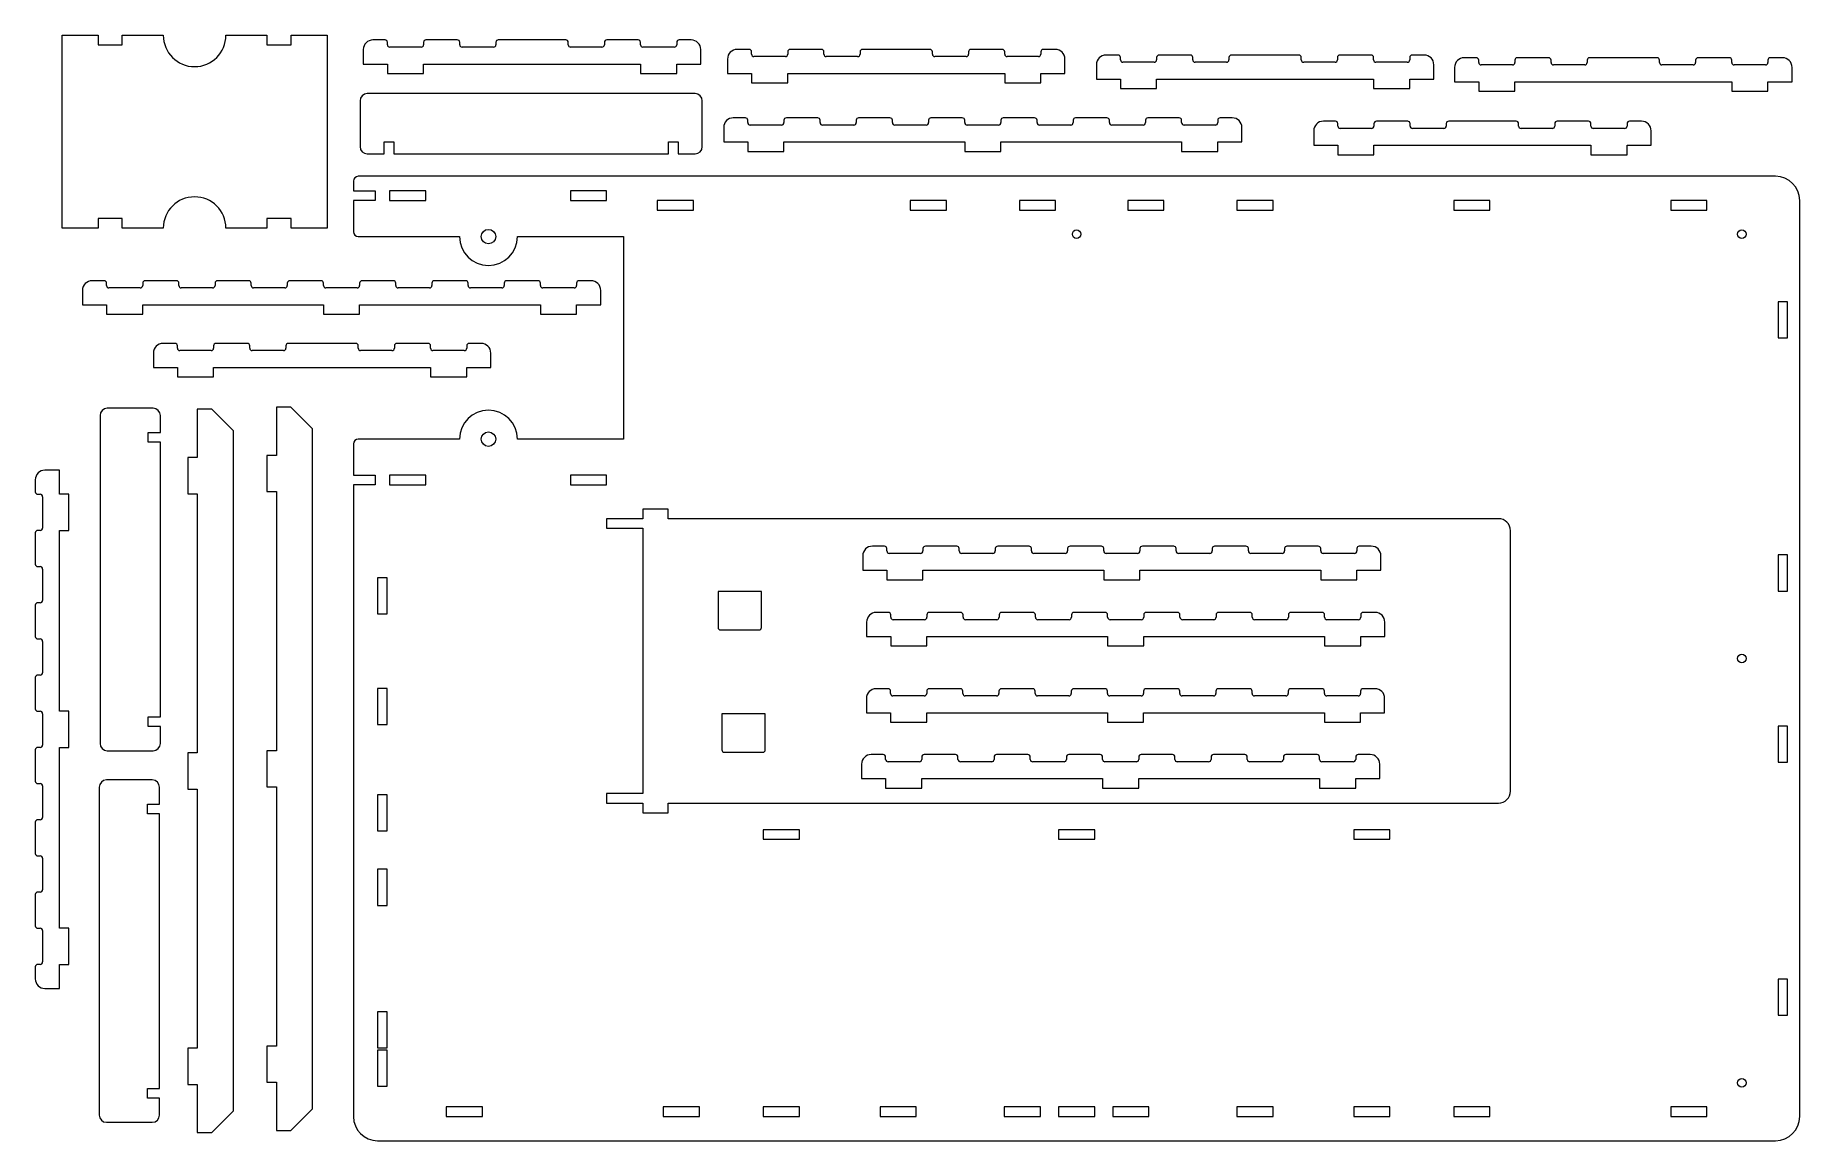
# Model space of a CAD drawing. Header units: millimetres. Extents: x 12 to 744, y 6 to 464.
import ezdxf

# ---------------------------------------------------------------- set-up
doc = ezdxf.new("R2010")
doc.units = ezdxf.units.MM
doc.layers.get('0').update_dxf_attribs({"linetype": 'CONTINUOUS'})

msp = doc.modelspace()

# ---------------------------------------------------------------- linework, layer by layer
at = {"color": 7, "linetype": 'CONTINUOUS', "lineweight": 15}
for p, q in [((22.91, 464.37), (37.91, 464.37)), ((22.91, 384.37), (22.91, 464.37)), ((37.91, 464.37), (37.91, 460.37)), ((47.91, 460.37), (47.91, 464.37)), ((47.91, 464.37), (64.91, 464.37)), ((90.91, 464.37), (107.91, 464.37)), ((107.91, 464.37), (107.91, 460.37)), ((117.91, 460.37), (117.91, 464.37)), ((117.91, 464.37), (132.91, 464.37)), ((132.91, 464.37), (132.91, 384.37)), ((156.91, 462.46), (151.91, 462.46)), ((157.91, 460.46), (157.91, 461.46)), ((172.91, 461.46), (172.91, 460.46)), ((186.91, 462.46), (173.91, 462.46)), ((187.91, 460.46), (187.91, 461.46)), ((202.91, 461.46), (202.91, 460.46)), ((231.91, 462.46), (203.91, 462.46)), ((232.91, 460.46), (232.91, 461.46)), ((247.91, 461.46), (247.91, 460.46)), ((261.91, 462.46), (248.91, 462.46)), ((262.91, 460.46), (262.91, 461.46)), ((277.91, 461.46), (277.91, 460.46)), ((283.91, 462.46), (278.91, 462.46)), ((37.91, 460.37), (47.91, 460.37)), ((107.91, 460.37), (117.91, 460.37)), ((147.91, 458.46), (147.91, 452.46)), ((171.91, 459.46), (158.91, 459.46)), ((201.91, 459.46), (188.91, 459.46)), ((246.91, 459.46), (233.91, 459.46)), ((276.91, 459.46), (263.91, 459.46)), ((287.91, 452.46), (287.91, 458.46)), ((298.99, 454.54), (298.99, 448.54)), ((307.99, 458.54), (302.99, 458.54)), ((308.99, 456.54), (308.99, 457.54)), ((322.99, 455.54), (309.99, 455.54)), ((323.99, 457.54), (323.99, 456.54)), ((337.99, 458.54), (324.99, 458.54)), ((338.99, 456.54), (338.99, 457.54)), ((352.99, 455.54), (339.99, 455.54)), ((353.99, 457.54), (353.99, 456.54)), ((382.99, 458.54), (354.99, 458.54)), ((383.99, 456.54), (383.99, 457.54)), ((397.99, 455.54), (384.99, 455.54)), ((398.99, 457.54), (398.99, 456.54)), ((412.99, 458.54), (399.99, 458.54)), ((413.99, 456.54), (413.99, 457.54)), ((427.99, 455.54), (414.99, 455.54)), ((428.99, 457.54), (428.99, 456.54)), ((434.99, 458.54), (429.99, 458.54)), ((438.99, 448.54), (438.99, 454.54)), ((461.04, 456.19), (456.04, 456.19)), ((462.04, 454.19), (462.04, 455.19)), ((477.04, 455.19), (477.04, 454.19)), ((491.04, 456.19), (478.04, 456.19)), ((492.04, 454.19), (492.04, 455.19)), ((507.04, 455.19), (507.04, 454.19)), ((536.04, 456.19), (508.04, 456.19)), ((537.04, 454.19), (537.04, 455.19)), ((552.04, 455.19), (552.04, 454.19)), ((566.04, 456.19), (553.04, 456.19)), ((567.04, 454.19), (567.04, 455.19)), ((582.04, 455.19), (582.04, 454.19)), ((588.04, 456.19), (583.04, 456.19)), ((609.65, 455.08), (604.65, 455.08)), ((610.65, 453.08), (610.65, 454.08)), ((625.65, 454.08), (625.65, 453.08)), ((639.65, 455.08), (626.65, 455.08)), ((640.65, 453.08), (640.65, 454.08)), ((655.65, 454.08), (655.65, 453.08)), ((684.65, 455.08), (656.65, 455.08)), ((685.65, 453.08), (685.65, 454.08)), ((700.65, 454.08), (700.65, 453.08)), ((714.65, 455.08), (701.65, 455.08)), ((715.65, 453.08), (715.65, 454.08)), ((730.65, 454.08), (730.65, 453.08)), ((736.65, 455.08), (731.65, 455.08)), ((147.91, 452.46), (157.91, 452.46)), ((157.91, 452.46), (157.91, 448.56)), ((157.91, 448.56), (172.91, 448.56)), ((172.91, 452.46), (262.91, 452.46)), ((172.91, 448.56), (172.91, 452.46)), ((262.91, 452.46), (262.91, 448.56)), ((262.91, 448.56), (277.91, 448.56)), ((277.91, 452.46), (287.91, 452.46)), ((277.91, 448.56), (277.91, 452.46)), ((298.99, 448.54), (308.99, 448.54)), ((308.99, 448.54), (308.99, 444.64)), ((323.99, 448.54), (413.99, 448.54)), ((323.99, 444.64), (323.99, 448.54)), ((413.99, 448.54), (413.99, 444.64)), ((428.99, 448.54), (438.99, 448.54)), ((428.99, 444.64), (428.99, 448.54)), ((452.04, 452.19), (452.04, 446.19)), ((476.04, 453.19), (463.04, 453.19)), ((506.04, 453.19), (493.04, 453.19)), ((551.04, 453.19), (538.04, 453.19)), ((581.04, 453.19), (568.04, 453.19)), ((592.04, 446.19), (592.04, 452.19)), ((600.65, 451.08), (600.65, 445.08)), ((624.65, 452.08), (611.65, 452.08)), ((654.65, 452.08), (641.65, 452.08)), ((699.65, 452.08), (686.65, 452.08)), ((729.65, 452.08), (716.65, 452.08)), ((740.65, 445.08), (740.65, 451.08)), ((285.54, 440.19), (149.54, 440.19)), ((308.99, 444.64), (323.99, 444.64)), ((413.99, 444.64), (428.99, 444.64)), ((452.04, 446.19), (462.04, 446.19)), ((462.04, 446.19), (462.04, 442.29)), ((462.04, 442.29), (477.04, 442.29)), ((477.04, 446.19), (567.04, 446.19)), ((477.04, 442.29), (477.04, 446.19)), ((567.04, 446.19), (567.04, 442.29)), ((567.04, 442.29), (582.04, 442.29)), ((582.04, 446.19), (592.04, 446.19)), ((582.04, 442.29), (582.04, 446.19)), ((600.65, 445.08), (610.65, 445.08)), ((610.65, 445.08), (610.65, 441.18)), ((610.65, 441.18), (625.65, 441.18)), ((625.65, 445.08), (715.65, 445.08)), ((625.65, 441.18), (625.65, 445.08)), ((715.65, 445.08), (715.65, 441.18)), ((715.65, 441.18), (730.65, 441.18)), ((730.65, 445.08), (740.65, 445.08)), ((730.65, 441.18), (730.65, 445.08)), ((146.54, 437.19), (146.54, 418.19)), ((288.54, 418.19), (288.54, 437.19)), ((297.41, 426.14), (297.41, 420.14)), ((306.41, 430.14), (301.41, 430.14)), ((307.41, 428.14), (307.41, 429.14)), ((321.41, 427.14), (308.41, 427.14)), ((322.41, 429.14), (322.41, 428.14)), ((336.41, 430.14), (323.41, 430.14)), ((337.41, 428.14), (337.41, 429.14)), ((351.41, 427.14), (338.41, 427.14)), ((352.41, 429.14), (352.41, 428.14)), ((366.41, 430.14), (353.41, 430.14)), ((367.41, 428.14), (367.41, 429.14)), ((381.41, 427.14), (368.41, 427.14)), ((382.41, 429.14), (382.41, 428.14)), ((396.41, 430.14), (383.41, 430.14)), ((397.41, 428.14), (397.41, 429.14)), ((411.41, 427.14), (398.41, 427.14)), ((412.41, 429.14), (412.41, 428.14)), ((426.41, 430.14), (413.41, 430.14)), ((427.41, 428.14), (427.41, 429.14)), ((441.41, 427.14), (428.41, 427.14)), ((442.41, 429.14), (442.41, 428.14)), ((456.41, 430.14), (443.41, 430.14)), ((457.41, 428.14), (457.41, 429.14)), ((471.41, 427.14), (458.41, 427.14)), ((472.41, 429.14), (472.41, 428.14)), ((486.41, 430.14), (473.41, 430.14)), ((487.41, 428.14), (487.41, 429.14)), ((501.41, 427.14), (488.41, 427.14)), ((502.41, 429.14), (502.41, 428.14)), ((508.41, 430.14), (503.41, 430.14)), ((512.41, 420.14), (512.41, 426.14)), ((542.2, 424.74), (542.2, 418.74)), ((551.2, 428.74), (546.2, 428.74)), ((552.2, 426.74), (552.2, 427.74)), ((566.2, 425.74), (553.2, 425.74)), ((567.2, 427.74), (567.2, 426.74)), ((581.2, 428.74), (568.2, 428.74)), ((582.2, 426.74), (582.2, 427.74)), ((596.2, 425.74), (583.2, 425.74)), ((597.2, 427.74), (597.2, 426.74)), ((626.2, 428.74), (598.2, 428.74)), ((627.2, 426.74), (627.2, 427.74)), ((641.2, 425.74), (628.2, 425.74)), ((642.2, 427.74), (642.2, 426.74)), ((656.2, 428.74), (643.2, 428.74)), ((657.2, 426.74), (657.2, 427.74)), ((671.2, 425.74), (658.2, 425.74)), ((672.2, 427.74), (672.2, 426.74)), ((678.2, 428.74), (673.2, 428.74)), ((682.2, 418.74), (682.2, 424.74)), ((156.54, 420.19), (160.54, 420.19)), ((156.54, 415.19), (156.54, 420.19)), ((160.54, 420.19), (160.54, 415.19)), ((274.54, 420.19), (278.54, 420.19)), ((274.54, 415.19), (274.54, 420.19)), ((278.54, 420.19), (278.54, 415.19)), ((297.41, 420.14), (307.41, 420.14)), ((307.41, 420.14), (307.41, 416.24)), ((322.41, 420.14), (397.41, 420.14)), ((322.41, 416.24), (322.41, 420.14)), ((397.41, 420.14), (397.41, 416.24)), ((412.41, 420.14), (487.41, 420.14)), ((412.41, 416.24), (412.41, 420.14)), ((487.41, 420.14), (487.41, 416.24)), ((502.41, 420.14), (512.41, 420.14)), ((502.41, 416.24), (502.41, 420.14)), ((542.2, 418.74), (552.2, 418.74)), ((552.2, 418.74), (552.2, 414.84)), ((567.2, 418.74), (657.2, 418.74)), ((567.2, 414.84), (567.2, 418.74)), ((657.2, 418.74), (657.2, 414.84)), ((672.2, 418.74), (682.2, 418.74)), ((672.2, 414.84), (672.2, 418.74)), ((149.54, 415.19), (156.54, 415.19)), ((160.54, 415.19), (274.54, 415.19)), ((278.54, 415.19), (285.54, 415.19)), ((307.41, 416.24), (322.41, 416.24)), ((397.41, 416.24), (412.41, 416.24)), ((487.41, 416.24), (502.41, 416.24)), ((552.2, 414.84), (567.2, 414.84)), ((657.2, 414.84), (672.2, 414.84)), ((143.83, 403.88), (143.83, 399.88)), ((733.83, 405.88), (145.83, 405.88)), ((143.83, 399.88), (152.83, 399.88)), ((143.83, 395.88), (143.83, 382.88)), ((152.83, 395.88), (143.83, 395.88)), ((152.83, 399.88), (152.83, 395.88)), ((173.83, 399.88), (158.83, 399.88)), ((158.83, 399.88), (158.83, 395.88)), ((158.83, 395.88), (173.83, 395.88)), ((173.83, 395.88), (173.83, 399.88)), ((248.83, 399.88), (233.83, 399.88)), ((233.83, 399.88), (233.83, 395.88)), ((233.83, 395.88), (248.83, 395.88)), ((248.83, 395.88), (248.83, 399.88)), ((284.83, 395.88), (269.83, 395.88)), ((269.83, 395.88), (269.83, 391.88)), ((284.83, 391.88), (284.83, 395.88)), ((389.83, 395.88), (374.83, 395.88)), ((374.83, 395.88), (374.83, 391.88)), ((389.83, 391.88), (389.83, 395.88)), ((435.08, 395.88), (420.08, 395.88)), ((420.08, 395.88), (420.08, 391.88)), ((435.08, 391.88), (435.08, 395.88)), ((480.08, 395.88), (465.08, 395.88)), ((465.08, 395.88), (465.08, 391.88)), ((480.08, 391.88), (480.08, 395.88)), ((525.33, 395.88), (510.33, 395.88)), ((510.33, 395.88), (510.33, 391.88)), ((525.33, 391.88), (525.33, 395.88)), ((615.33, 395.88), (600.33, 395.88)), ((600.33, 395.88), (600.33, 391.88)), ((615.33, 391.88), (615.33, 395.88)), ((705.33, 395.88), (690.33, 395.88)), ((690.33, 395.88), (690.33, 391.88)), ((705.33, 391.88), (705.33, 395.88)), ((743.83, 15.88), (743.83, 395.88)), ((47.91, 388.37), (37.91, 388.37)), ((37.91, 388.37), (37.91, 384.37)), ((47.91, 384.37), (47.91, 388.37)), ((117.91, 388.37), (107.91, 388.37)), ((107.91, 388.37), (107.91, 384.37)), ((117.91, 384.37), (117.91, 388.37)), ((269.83, 391.88), (284.83, 391.88)), ((374.83, 391.88), (389.83, 391.88)), ((420.08, 391.88), (435.08, 391.88)), ((465.08, 391.88), (480.08, 391.88)), ((510.33, 391.88), (525.33, 391.88)), ((600.33, 391.88), (615.33, 391.88)), ((690.33, 391.88), (705.33, 391.88)), ((37.91, 384.37), (22.91, 384.37)), ((64.91, 384.37), (47.91, 384.37)), ((107.91, 384.37), (90.91, 384.37)), ((132.91, 384.37), (117.91, 384.37)), ((145.83, 380.88), (187.83, 380.88)), ((211.83, 380.88), (255.83, 380.88)), ((255.83, 380.88), (255.83, 296.88)), ((40.38, 362.59), (35.38, 362.59)), ((41.38, 360.59), (41.38, 361.59)), ((55.38, 359.59), (42.38, 359.59)), ((56.38, 361.59), (56.38, 360.59)), ((70.38, 362.59), (57.38, 362.59)), ((71.38, 360.59), (71.38, 361.59)), ((85.38, 359.59), (72.38, 359.59)), ((86.38, 361.59), (86.38, 360.59)), ((100.38, 362.59), (87.38, 362.59)), ((101.38, 360.59), (101.38, 361.59)), ((115.38, 359.59), (102.38, 359.59)), ((116.38, 361.59), (116.38, 360.59)), ((130.38, 362.59), (117.38, 362.59)), ((131.38, 360.59), (131.38, 361.59)), ((145.38, 359.59), (132.38, 359.59)), ((146.38, 361.59), (146.38, 360.59)), ((160.38, 362.59), (147.38, 362.59)), ((161.38, 360.59), (161.38, 361.59)), ((175.38, 359.59), (162.38, 359.59)), ((176.38, 361.59), (176.38, 360.59)), ((190.38, 362.59), (177.38, 362.59)), ((191.38, 360.59), (191.38, 361.59)), ((205.38, 359.59), (192.38, 359.59)), ((206.38, 361.59), (206.38, 360.59)), ((220.38, 362.59), (207.38, 362.59)), ((221.38, 360.59), (221.38, 361.59)), ((235.38, 359.59), (222.38, 359.59)), ((236.38, 361.59), (236.38, 360.59)), ((242.38, 362.59), (237.38, 362.59)), ((31.38, 358.59), (31.38, 352.59)), ((31.38, 352.59), (41.38, 352.59)), ((41.38, 352.59), (41.38, 348.69)), ((56.38, 352.59), (131.38, 352.59)), ((56.38, 348.69), (56.38, 352.59)), ((131.38, 352.59), (131.38, 348.69)), ((146.38, 352.59), (221.38, 352.59)), ((146.38, 348.69), (146.38, 352.59)), ((221.38, 352.59), (221.38, 348.69)), ((236.38, 352.59), (246.38, 352.59)), ((236.38, 348.69), (236.38, 352.59)), ((246.38, 352.59), (246.38, 358.59)), ((738.83, 353.88), (734.83, 353.88)), ((734.83, 353.88), (734.83, 338.88)), ((738.83, 338.88), (738.83, 353.88)), ((41.38, 348.69), (56.38, 348.69)), ((131.38, 348.69), (146.38, 348.69)), ((221.38, 348.69), (236.38, 348.69)), ((734.83, 338.88), (738.83, 338.88)), ((60.8, 332.58), (60.8, 326.58)), ((69.8, 336.58), (64.8, 336.58)), ((70.8, 334.58), (70.8, 335.58)), ((84.8, 333.58), (71.8, 333.58)), ((85.8, 335.58), (85.8, 334.58)), ((99.8, 336.58), (86.8, 336.58)), ((100.8, 334.58), (100.8, 335.58)), ((114.8, 333.58), (101.8, 333.58)), ((115.8, 335.58), (115.8, 334.58)), ((144.8, 336.58), (116.8, 336.58)), ((145.8, 334.58), (145.8, 335.58)), ((159.8, 333.58), (146.8, 333.58)), ((160.8, 335.58), (160.8, 334.58)), ((174.8, 336.58), (161.8, 336.58)), ((175.8, 334.58), (175.8, 335.58)), ((189.8, 333.58), (176.8, 333.58)), ((190.8, 335.58), (190.8, 334.58)), ((196.8, 336.58), (191.8, 336.58)), ((200.8, 326.58), (200.8, 332.58)), ((60.8, 326.58), (70.8, 326.58)), ((70.8, 326.58), (70.8, 322.68)), ((70.8, 322.68), (85.8, 322.68)), ((85.8, 326.58), (175.8, 326.58)), ((85.8, 322.68), (85.8, 326.58)), ((175.8, 326.58), (175.8, 322.68)), ((175.8, 322.68), (190.8, 322.68)), ((190.8, 326.58), (200.8, 326.58)), ((190.8, 322.68), (190.8, 326.58)), ((60.7, 309.65), (41.7, 309.65)), ((85.02, 309.25), (79.02, 309.25)), ((79.02, 309.25), (79.02, 289.25)), ((94.02, 300.25), (85.02, 309.25)), ((117.82, 310.15), (111.82, 310.15)), ((111.82, 310.15), (111.82, 290.15)), ((126.82, 301.15), (117.82, 310.15)), ((38.7, 306.65), (38.7, 170.65)), ((63.7, 299.65), (63.7, 306.65)), ((94.02, 18.25), (94.02, 300.25)), ((126.82, 19.15), (126.82, 301.15)), ((58.7, 299.65), (63.7, 299.65)), ((58.7, 295.65), (58.7, 299.65)), ((63.7, 295.65), (58.7, 295.65)), ((63.7, 181.65), (63.7, 295.65)), ((143.83, 294.88), (143.83, 281.88)), ((187.83, 296.88), (145.83, 296.88)), ((255.83, 296.88), (211.83, 296.88)), ((75.12, 289.25), (75.12, 274.25)), ((79.02, 289.25), (75.12, 289.25)), ((107.92, 290.15), (107.92, 275.15)), ((111.82, 290.15), (107.92, 290.15)), ((11.82, 280), (11.82, 275)), ((21.82, 284), (15.82, 284)), ((21.82, 274), (21.82, 284)), ((143.83, 281.88), (152.83, 281.88)), ((152.83, 281.88), (152.83, 277.88)), ((173.83, 281.88), (158.83, 281.88)), ((158.83, 281.88), (158.83, 277.88)), ((173.83, 277.88), (173.83, 281.88)), ((248.83, 281.88), (233.83, 281.88)), ((233.83, 281.88), (233.83, 277.88)), ((248.83, 277.88), (248.83, 281.88)), ((12.82, 274), (13.82, 274)), ((14.82, 273), (14.82, 260)), ((25.72, 274), (21.82, 274)), ((25.72, 259), (25.72, 274)), ((75.12, 274.25), (79.02, 274.25)), ((79.02, 274.25), (79.02, 166.75)), ((107.92, 275.15), (111.82, 275.15)), ((111.82, 275.15), (111.82, 167.65)), ((143.83, 277.88), (143.83, 15.88)), ((152.83, 277.88), (143.83, 277.88)), ((158.83, 277.88), (173.83, 277.88)), ((233.83, 277.88), (248.83, 277.88)), ((263.83, 263.88), (248.83, 263.88)), ((248.83, 263.88), (248.83, 259.88)), ((263.83, 267.88), (263.83, 263.88)), ((274.33, 267.88), (263.83, 267.88)), ((274.33, 263.88), (274.33, 267.88)), ((618.83, 263.88), (274.33, 263.88)), ((11.82, 258), (11.82, 245)), ((13.82, 259), (12.82, 259)), ((21.82, 259), (25.72, 259)), ((21.82, 184), (21.82, 259)), ((248.83, 259.88), (263.83, 259.88)), ((263.83, 259.88), (263.83, 149.88)), ((623.83, 150.88), (623.83, 258.88)), ((364.1, 252.48), (359.1, 252.48)), ((365.1, 250.48), (365.1, 251.48)), ((379.1, 249.48), (366.1, 249.48)), ((380.1, 251.48), (380.1, 250.48)), ((394.1, 252.48), (381.1, 252.48)), ((395.1, 250.48), (395.1, 251.48)), ((409.1, 249.48), (396.1, 249.48)), ((410.1, 251.48), (410.1, 250.48)), ((424.1, 252.48), (411.1, 252.48)), ((425.1, 250.48), (425.1, 251.48)), ((439.1, 249.48), (426.1, 249.48)), ((440.1, 251.48), (440.1, 250.48)), ((454.1, 252.48), (441.1, 252.48)), ((455.1, 250.48), (455.1, 251.48)), ((469.1, 249.48), (456.1, 249.48)), ((470.1, 251.48), (470.1, 250.48)), ((484.1, 252.48), (471.1, 252.48)), ((485.1, 250.48), (485.1, 251.48)), ((499.1, 249.48), (486.1, 249.48)), ((500.1, 251.48), (500.1, 250.48)), ((514.1, 252.48), (501.1, 252.48)), ((515.1, 250.48), (515.1, 251.48)), ((529.1, 249.48), (516.1, 249.48)), ((530.1, 251.48), (530.1, 250.48)), ((544.1, 252.48), (531.1, 252.48)), ((545.1, 250.48), (545.1, 251.48)), ((559.1, 249.48), (546.1, 249.48)), ((560.1, 251.48), (560.1, 250.48)), ((566.1, 252.48), (561.1, 252.48)), ((12.82, 244), (13.82, 244)), ((14.82, 243), (14.82, 230)), ((355.1, 248.48), (355.1, 242.48)), ((355.1, 242.48), (365.1, 242.48)), ((365.1, 242.48), (365.1, 238.58)), ((380.1, 242.48), (455.1, 242.48)), ((380.1, 238.58), (380.1, 242.48)), ((455.1, 242.48), (455.1, 238.58)), ((470.1, 242.48), (545.1, 242.48)), ((470.1, 238.58), (470.1, 242.48)), ((545.1, 242.48), (545.1, 238.58)), ((560.1, 242.48), (570.1, 242.48)), ((560.1, 238.58), (560.1, 242.48)), ((570.1, 242.48), (570.1, 248.48)), ((738.83, 248.88), (734.83, 248.88)), ((734.83, 248.88), (734.83, 233.88)), ((738.83, 233.88), (738.83, 248.88)), ((157.83, 239.38), (153.83, 239.38)), ((153.83, 239.38), (153.83, 224.38)), ((157.83, 224.38), (157.83, 239.38)), ((365.1, 238.58), (380.1, 238.58)), ((455.1, 238.58), (470.1, 238.58)), ((545.1, 238.58), (560.1, 238.58)), ((11.82, 228), (11.82, 215)), ((13.82, 229), (12.82, 229)), ((295.08, 233.72), (295.08, 218.72)), ((313.08, 233.72), (295.08, 233.72)), ((313.08, 218.72), (313.08, 233.72)), ((734.83, 233.88), (738.83, 233.88)), ((153.83, 224.38), (157.83, 224.38)), ((356.71, 220.98), (356.71, 214.98)), ((365.71, 224.98), (360.71, 224.98)), ((366.71, 222.98), (366.71, 223.98)), ((380.71, 221.98), (367.71, 221.98)), ((381.71, 223.98), (381.71, 222.98)), ((395.71, 224.98), (382.71, 224.98)), ((396.71, 222.98), (396.71, 223.98)), ((410.71, 221.98), (397.71, 221.98)), ((411.71, 223.98), (411.71, 222.98)), ((425.71, 224.98), (412.71, 224.98)), ((426.71, 222.98), (426.71, 223.98)), ((440.71, 221.98), (427.71, 221.98)), ((441.71, 223.98), (441.71, 222.98)), ((455.71, 224.98), (442.71, 224.98)), ((456.71, 222.98), (456.71, 223.98)), ((470.71, 221.98), (457.71, 221.98)), ((471.71, 223.98), (471.71, 222.98)), ((485.71, 224.98), (472.71, 224.98)), ((486.71, 222.98), (486.71, 223.98)), ((500.71, 221.98), (487.71, 221.98)), ((501.71, 223.98), (501.71, 222.98)), ((515.71, 224.98), (502.71, 224.98)), ((516.71, 222.98), (516.71, 223.98)), ((530.71, 221.98), (517.71, 221.98)), ((531.71, 223.98), (531.71, 222.98)), ((545.71, 224.98), (532.71, 224.98)), ((546.71, 222.98), (546.71, 223.98)), ((560.71, 221.98), (547.71, 221.98)), ((561.71, 223.98), (561.71, 222.98)), ((567.71, 224.98), (562.71, 224.98)), ((571.71, 214.98), (571.71, 220.98)), ((12.82, 214), (13.82, 214)), ((14.82, 213), (14.82, 200)), ((296.08, 217.72), (312.08, 217.72)), ((356.71, 214.98), (366.71, 214.98)), ((366.71, 214.98), (366.71, 211.08)), ((381.71, 214.98), (456.71, 214.98)), ((381.71, 211.08), (381.71, 214.98)), ((456.71, 214.98), (456.71, 211.08)), ((471.71, 214.98), (546.71, 214.98)), ((471.71, 211.08), (471.71, 214.98)), ((546.71, 214.98), (546.71, 211.08)), ((561.71, 214.98), (571.71, 214.98)), ((561.71, 211.08), (561.71, 214.98)), ((366.71, 211.08), (381.71, 211.08)), ((456.71, 211.08), (471.71, 211.08)), ((546.71, 211.08), (561.71, 211.08)), ((11.82, 198), (11.82, 185)), ((13.82, 199), (12.82, 199)), ((157.83, 193.44), (153.83, 193.44)), ((153.83, 193.44), (153.83, 178.44)), ((157.83, 178.44), (157.83, 193.44)), ((365.63, 193.36), (360.63, 193.36)), ((366.63, 191.36), (366.63, 192.36)), ((380.63, 190.36), (367.63, 190.36)), ((381.63, 192.36), (381.63, 191.36)), ((395.63, 193.36), (382.63, 193.36)), ((396.63, 191.36), (396.63, 192.36)), ((410.63, 190.36), (397.63, 190.36)), ((411.63, 192.36), (411.63, 191.36)), ((425.63, 193.36), (412.63, 193.36)), ((426.63, 191.36), (426.63, 192.36)), ((440.63, 190.36), (427.63, 190.36)), ((441.63, 192.36), (441.63, 191.36)), ((455.63, 193.36), (442.63, 193.36)), ((456.63, 191.36), (456.63, 192.36)), ((470.63, 190.36), (457.63, 190.36)), ((471.63, 192.36), (471.63, 191.36)), ((485.63, 193.36), (472.63, 193.36)), ((486.63, 191.36), (486.63, 192.36)), ((500.63, 190.36), (487.63, 190.36)), ((501.63, 192.36), (501.63, 191.36)), ((515.63, 193.36), (502.63, 193.36)), ((516.63, 191.36), (516.63, 192.36)), ((530.63, 190.36), (517.63, 190.36)), ((531.63, 192.36), (531.63, 191.36)), ((545.63, 193.36), (532.63, 193.36)), ((546.63, 191.36), (546.63, 192.36)), ((560.63, 190.36), (547.63, 190.36)), ((561.63, 192.36), (561.63, 191.36)), ((567.63, 193.36), (562.63, 193.36)), ((12.82, 184), (13.82, 184)), ((14.82, 183), (14.82, 170)), ((25.72, 184), (21.82, 184)), ((25.72, 169), (25.72, 184)), ((356.63, 189.36), (356.63, 183.36)), ((356.63, 183.36), (366.63, 183.36)), ((366.63, 183.36), (366.63, 179.46)), ((381.63, 183.36), (456.63, 183.36)), ((381.63, 179.46), (381.63, 183.36)), ((456.63, 183.36), (456.63, 179.46)), ((471.63, 183.36), (546.63, 183.36)), ((471.63, 179.46), (471.63, 183.36)), ((546.63, 183.36), (546.63, 179.46)), ((561.63, 183.36), (571.63, 183.36)), ((561.63, 179.46), (561.63, 183.36)), ((571.63, 183.36), (571.63, 189.36)), ((58.7, 181.65), (63.7, 181.65)), ((58.7, 177.65), (58.7, 181.65)), ((63.7, 177.65), (58.7, 177.65)), ((63.7, 170.65), (63.7, 177.65)), ((153.83, 178.44), (157.83, 178.44)), ((296.68, 182.99), (296.68, 167.99)), ((314.68, 182.99), (296.68, 182.99)), ((314.68, 167.99), (314.68, 182.99)), ((366.63, 179.46), (381.63, 179.46)), ((456.63, 179.46), (471.63, 179.46)), ((546.63, 179.46), (561.63, 179.46)), ((738.83, 177.88), (734.83, 177.88)), ((734.83, 177.88), (734.83, 162.88)), ((738.83, 162.88), (738.83, 177.88)), ((13.82, 169), (12.82, 169)), ((21.82, 169), (25.72, 169)), ((21.82, 94), (21.82, 169)), ((11.82, 168), (11.82, 155)), ((41.7, 167.65), (60.7, 167.65)), ((75.12, 166.75), (75.12, 151.75)), ((79.02, 166.75), (75.12, 166.75)), ((107.92, 167.65), (107.92, 152.65)), ((111.82, 167.65), (107.92, 167.65)), ((297.68, 166.99), (313.68, 166.99)), ((354.61, 162.05), (354.61, 156.05)), ((363.61, 166.05), (358.61, 166.05)), ((364.61, 164.05), (364.61, 165.05)), ((378.61, 163.05), (365.61, 163.05)), ((379.61, 165.05), (379.61, 164.05)), ((393.61, 166.05), (380.61, 166.05)), ((394.61, 164.05), (394.61, 165.05)), ((408.61, 163.05), (395.61, 163.05)), ((409.61, 165.05), (409.61, 164.05)), ((423.61, 166.05), (410.61, 166.05)), ((424.61, 164.05), (424.61, 165.05)), ((438.61, 163.05), (425.61, 163.05)), ((439.61, 165.05), (439.61, 164.05)), ((453.61, 166.05), (440.61, 166.05)), ((454.61, 164.05), (454.61, 165.05)), ((468.61, 163.05), (455.61, 163.05)), ((469.61, 165.05), (469.61, 164.05)), ((483.61, 166.05), (470.61, 166.05)), ((484.61, 164.05), (484.61, 165.05)), ((498.61, 163.05), (485.61, 163.05)), ((499.61, 165.05), (499.61, 164.05)), ((513.61, 166.05), (500.61, 166.05)), ((514.61, 164.05), (514.61, 165.05)), ((528.61, 163.05), (515.61, 163.05)), ((529.61, 165.05), (529.61, 164.05)), ((543.61, 166.05), (530.61, 166.05)), ((544.61, 164.05), (544.61, 165.05)), ((558.61, 163.05), (545.61, 163.05)), ((559.61, 165.05), (559.61, 164.05)), ((565.61, 166.05), (560.61, 166.05)), ((569.61, 156.05), (569.61, 162.05)), ((734.83, 162.88), (738.83, 162.88)), ((12.82, 154), (13.82, 154)), ((60.34, 155.52), (41.34, 155.52)), ((354.61, 156.05), (364.61, 156.05)), ((364.61, 156.05), (364.61, 152.15)), ((379.61, 156.05), (454.61, 156.05)), ((379.61, 152.15), (379.61, 156.05)), ((454.61, 156.05), (454.61, 152.15)), ((469.61, 156.05), (544.61, 156.05)), ((469.61, 152.15), (469.61, 156.05)), ((544.61, 156.05), (544.61, 152.15)), ((559.61, 156.05), (569.61, 156.05)), ((559.61, 152.15), (559.61, 156.05)), ((14.82, 153), (14.82, 140)), ((38.34, 152.52), (38.34, 16.52)), ((63.34, 145.52), (63.34, 152.52)), ((75.12, 151.75), (79.02, 151.75)), ((79.02, 151.75), (79.02, 44.25)), ((107.92, 152.65), (111.82, 152.65)), ((111.82, 152.65), (111.82, 45.15)), ((157.83, 149.38), (153.83, 149.38)), ((153.83, 149.38), (153.83, 134.38)), ((157.83, 134.38), (157.83, 149.38)), ((263.83, 149.88), (248.83, 149.88)), ((248.83, 149.88), (248.83, 145.88)), ((364.61, 152.15), (379.61, 152.15)), ((454.61, 152.15), (469.61, 152.15)), ((544.61, 152.15), (559.61, 152.15)), ((58.34, 145.52), (63.34, 145.52)), ((58.34, 141.52), (58.34, 145.52)), ((63.34, 141.52), (58.34, 141.52)), ((63.34, 27.52), (63.34, 141.52)), ((248.83, 145.88), (263.83, 145.88)), ((263.83, 145.88), (263.83, 141.88)), ((263.83, 141.88), (274.33, 141.88)), ((274.33, 141.88), (274.33, 145.88)), ((274.33, 145.88), (618.83, 145.88)), ((11.82, 138), (11.82, 125)), ((13.82, 139), (12.82, 139)), ((153.83, 134.38), (157.83, 134.38)), ((313.83, 134.88), (313.83, 130.88)), ((328.83, 134.88), (313.83, 134.88)), ((328.83, 130.88), (328.83, 134.88)), ((436.33, 134.88), (436.33, 130.88)), ((451.33, 134.88), (436.33, 134.88)), ((451.33, 130.88), (451.33, 134.88)), ((558.83, 134.88), (558.83, 130.88)), ((573.83, 134.88), (558.83, 134.88)), ((573.83, 130.88), (573.83, 134.88)), ((313.83, 130.88), (328.83, 130.88)), ((436.33, 130.88), (451.33, 130.88)), ((558.83, 130.88), (573.83, 130.88)), ((12.82, 124), (13.82, 124)), ((14.82, 123), (14.82, 110)), ((157.83, 118.44), (153.83, 118.44)), ((153.83, 118.44), (153.83, 103.44)), ((157.83, 103.44), (157.83, 118.44)), ((11.82, 108), (11.82, 95)), ((13.82, 109), (12.82, 109)), ((153.83, 103.44), (157.83, 103.44)), ((12.82, 94), (13.82, 94)), ((14.82, 93), (14.82, 80)), ((25.72, 94), (21.82, 94)), ((25.72, 79), (25.72, 94)), ((11.82, 78), (11.82, 73)), ((13.82, 79), (12.82, 79)), ((21.82, 79), (25.72, 79)), ((21.82, 69), (21.82, 79)), ((15.82, 69), (21.82, 69)), ((738.83, 72.88), (734.83, 72.88)), ((734.83, 72.88), (734.83, 57.88)), ((738.83, 57.88), (738.83, 72.88)), ((157.83, 59.38), (153.83, 59.38)), ((153.83, 59.38), (153.83, 44.38)), ((157.83, 44.38), (157.83, 59.38)), ((734.83, 57.88), (738.83, 57.88)), ((75.12, 44.25), (75.12, 29.25)), ((79.02, 44.25), (75.12, 44.25)), ((107.92, 45.15), (107.92, 30.15)), ((111.82, 45.15), (107.92, 45.15)), ((153.83, 44.38), (157.83, 44.38)), ((157.83, 43.44), (153.83, 43.44)), ((153.83, 43.44), (153.83, 28.44)), ((157.83, 28.44), (157.83, 43.44)), ((107.92, 30.15), (111.82, 30.15)), ((111.82, 30.15), (111.82, 10.15)), ((58.34, 27.52), (63.34, 27.52)), ((58.34, 23.52), (58.34, 27.52)), ((63.34, 23.52), (58.34, 23.52)), ((63.34, 16.52), (63.34, 23.52)), ((75.12, 29.25), (79.02, 29.25)), ((79.02, 29.25), (79.02, 9.25)), ((153.83, 28.44), (157.83, 28.44)), ((85.02, 9.25), (94.02, 18.25)), ((117.82, 10.15), (126.82, 19.15)), ((197.33, 19.88), (182.33, 19.88)), ((182.33, 19.88), (182.33, 15.88)), ((182.33, 15.88), (197.33, 15.88)), ((197.33, 15.88), (197.33, 19.88)), ((287.33, 19.88), (272.33, 19.88)), ((272.33, 19.88), (272.33, 15.88)), ((272.33, 15.88), (287.33, 15.88)), ((287.33, 15.88), (287.33, 19.88)), ((313.83, 19.88), (313.83, 15.88)), ((328.83, 19.88), (313.83, 19.88)), ((313.83, 15.88), (328.83, 15.88)), ((328.83, 15.88), (328.83, 19.88)), ((377.33, 19.88), (362.33, 19.88)), ((362.33, 19.88), (362.33, 15.88)), ((362.33, 15.88), (377.33, 15.88)), ((377.33, 15.88), (377.33, 19.88)), ((428.83, 19.88), (413.83, 19.88)), ((413.83, 19.88), (413.83, 15.88)), ((413.83, 15.88), (428.83, 15.88)), ((428.83, 15.88), (428.83, 19.88)), ((436.33, 19.88), (436.33, 15.88)), ((451.33, 19.88), (436.33, 19.88)), ((436.33, 15.88), (451.33, 15.88)), ((451.33, 15.88), (451.33, 19.88)), ((473.83, 19.88), (458.83, 19.88)), ((458.83, 19.88), (458.83, 15.88)), ((458.83, 15.88), (473.83, 15.88)), ((473.83, 15.88), (473.83, 19.88)), ((525.33, 19.88), (510.33, 19.88)), ((510.33, 19.88), (510.33, 15.88)), ((510.33, 15.88), (525.33, 15.88)), ((525.33, 15.88), (525.33, 19.88)), ((558.83, 19.88), (558.83, 15.88)), ((573.83, 19.88), (558.83, 19.88)), ((558.83, 15.88), (573.83, 15.88)), ((573.83, 15.88), (573.83, 19.88)), ((615.33, 19.88), (600.33, 19.88)), ((600.33, 19.88), (600.33, 15.88)), ((600.33, 15.88), (615.33, 15.88)), ((615.33, 15.88), (615.33, 19.88)), ((705.33, 19.88), (690.33, 19.88)), ((690.33, 19.88), (690.33, 15.88)), ((690.33, 15.88), (705.33, 15.88)), ((705.33, 15.88), (705.33, 19.88)), ((41.34, 13.52), (60.34, 13.52)), ((79.02, 9.25), (85.02, 9.25)), ((111.82, 10.15), (117.82, 10.15)), ((153.83, 5.88), (733.83, 5.88))]:
    msp.add_line(p, q, dxfattribs=at)
for centre, radius in [((199.83, 380.88), 3), ((443.83, 381.88), 1.75), ((719.83, 381.88), 1.75), ((199.83, 296.88), 3), ((719.83, 205.88), 1.75), ((719.83, 29.88), 1.75)]:
    msp.add_circle(centre, radius, dxfattribs=at)
for centre, radius, start, end in [((77.91, 464.37), 13, 180, 0), ((151.91, 458.46), 4, 90, 180), ((156.91, 461.46), 1, 0, 90), ((173.91, 461.46), 1, 90, 180), ((186.91, 461.46), 1, 0, 90), ((203.91, 461.46), 1, 90, 180), ((231.91, 461.46), 1, 0, 90), ((248.91, 461.46), 1, 90, 180), ((261.91, 461.46), 1, 0, 90), ((278.91, 461.46), 1, 90, 180), ((283.91, 458.46), 4, 0, 90), ((158.91, 460.46), 1, 180, 270), ((171.91, 460.46), 1, 270, 0), ((188.91, 460.46), 1, 180, 270), ((201.91, 460.46), 1, 270, 0), ((233.91, 460.46), 1, 180, 270), ((246.91, 460.46), 1, 270, 0), ((263.91, 460.46), 1, 180, 270), ((276.91, 460.46), 1, 270, 0), ((302.99, 454.54), 4, 90, 180), ((307.99, 457.54), 1, 0, 90), ((309.99, 456.54), 1, 180, 270), ((322.99, 456.54), 1, 270, 0), ((324.99, 457.54), 1, 90, 180), ((337.99, 457.54), 1, 0, 90), ((339.99, 456.54), 1, 180, 270), ((352.99, 456.54), 1, 270, 0), ((354.99, 457.54), 1, 90, 180), ((382.99, 457.54), 1, 0, 90), ((384.99, 456.54), 1, 180, 270), ((397.99, 456.54), 1, 270, 0), ((399.99, 457.54), 1, 90, 180), ((412.99, 457.54), 1, 0, 90), ((414.99, 456.54), 1, 180, 270), ((427.99, 456.54), 1, 270, 0), ((429.99, 457.54), 1, 90, 180), ((434.99, 454.54), 4, 0, 90), ((456.04, 452.19), 4, 90, 180), ((461.04, 455.19), 1, 0, 90), ((463.04, 454.19), 1, 180, 270), ((476.04, 454.19), 1, 270, 0), ((478.04, 455.19), 1, 90, 180), ((491.04, 455.19), 1, 0, 90), ((493.04, 454.19), 1, 180, 270), ((506.04, 454.19), 1, 270, 0), ((508.04, 455.19), 1, 90, 180), ((536.04, 455.19), 1, 0, 90), ((538.04, 454.19), 1, 180, 270), ((551.04, 454.19), 1, 270, 0), ((553.04, 455.19), 1, 90, 180), ((566.04, 455.19), 1, 0, 90), ((568.04, 454.19), 1, 180, 270), ((581.04, 454.19), 1, 270, 0), ((583.04, 455.19), 1, 90, 180), ((588.04, 452.19), 4, 0, 90), ((604.65, 451.08), 4, 90, 180), ((609.65, 454.08), 1, 0, 90), ((626.65, 454.08), 1, 90, 180), ((639.65, 454.08), 1, 0, 90), ((656.65, 454.08), 1, 90, 180), ((684.65, 454.08), 1, 0, 90), ((701.65, 454.08), 1, 90, 180), ((714.65, 454.08), 1, 0, 90), ((731.65, 454.08), 1, 90, 180), ((736.65, 451.08), 4, 0, 90), ((611.65, 453.08), 1, 180, 270), ((624.65, 453.08), 1, 270, 0), ((641.65, 453.08), 1, 180, 270), ((654.65, 453.08), 1, 270, 0), ((686.65, 453.08), 1, 180, 270), ((699.65, 453.08), 1, 270, 0), ((716.65, 453.08), 1, 180, 270), ((729.65, 453.08), 1, 270, 0), ((149.54, 437.19), 3, 90, 180), ((285.54, 437.19), 3, 0, 90), ((301.41, 426.14), 4, 90, 180), ((306.41, 429.14), 1, 0, 90), ((308.41, 428.14), 1, 180, 270), ((321.41, 428.14), 1, 270, 0), ((323.41, 429.14), 1, 90, 180), ((336.41, 429.14), 1, 0, 90), ((338.41, 428.14), 1, 180, 270), ((351.41, 428.14), 1, 270, 0), ((353.41, 429.14), 1, 90, 180), ((366.41, 429.14), 1, 0, 90), ((368.41, 428.14), 1, 180, 270), ((381.41, 428.14), 1, 270, 0), ((383.41, 429.14), 1, 90, 180), ((396.41, 429.14), 1, 0, 90), ((398.41, 428.14), 1, 180, 270), ((411.41, 428.14), 1, 270, 0), ((413.41, 429.14), 1, 90, 180), ((426.41, 429.14), 1, 0, 90), ((428.41, 428.14), 1, 180, 270), ((441.41, 428.14), 1, 270, 0), ((443.41, 429.14), 1, 90, 180), ((456.41, 429.14), 1, 0, 90), ((458.41, 428.14), 1, 180, 270), ((471.41, 428.14), 1, 270, 0), ((473.41, 429.14), 1, 90, 180), ((486.41, 429.14), 1, 0, 90), ((488.41, 428.14), 1, 180, 270), ((501.41, 428.14), 1, 270, 0), ((503.41, 429.14), 1, 90, 180), ((508.41, 426.14), 4, 0, 90), ((546.2, 424.74), 4, 90, 180), ((551.2, 427.74), 1, 0, 90), ((553.2, 426.74), 1, 180, 270), ((566.2, 426.74), 1, 270, 0), ((568.2, 427.74), 1, 90, 180), ((581.2, 427.74), 1, 0, 90), ((583.2, 426.74), 1, 180, 270), ((596.2, 426.74), 1, 270, 0), ((598.2, 427.74), 1, 90, 180), ((626.2, 427.74), 1, 0, 90), ((628.2, 426.74), 1, 180, 270), ((641.2, 426.74), 1, 270, 0), ((643.2, 427.74), 1, 90, 180), ((656.2, 427.74), 1, 0, 90), ((658.2, 426.74), 1, 180, 270), ((671.2, 426.74), 1, 270, 0), ((673.2, 427.74), 1, 90, 180), ((678.2, 424.74), 4, 0, 90), ((149.54, 418.19), 3, 180, 270), ((285.54, 418.19), 3, 270, 0), ((145.83, 403.88), 2, 90, 180), ((733.83, 395.88), 10, 0, 90), ((77.91, 384.37), 13, 0, 180), ((145.83, 382.88), 2, 180, 270), ((199.83, 380.88), 12, 180, 0), ((35.38, 358.59), 4, 90, 180), ((40.38, 361.59), 1, 0, 90), ((42.38, 360.59), 1, 180, 270), ((55.38, 360.59), 1, 270, 0), ((57.38, 361.59), 1, 90, 180), ((70.38, 361.59), 1, 0, 90), ((72.38, 360.59), 1, 180, 270), ((85.38, 360.59), 1, 270, 0), ((87.38, 361.59), 1, 90, 180), ((100.38, 361.59), 1, 0, 90), ((102.38, 360.59), 1, 180, 270), ((115.38, 360.59), 1, 270, 0), ((117.38, 361.59), 1, 90, 180), ((130.38, 361.59), 1, 0, 90), ((132.38, 360.59), 1, 180, 270), ((145.38, 360.59), 1, 270, 0), ((147.38, 361.59), 1, 90, 180), ((160.38, 361.59), 1, 0, 90), ((162.38, 360.59), 1, 180, 270), ((175.38, 360.59), 1, 270, 0), ((177.38, 361.59), 1, 90, 180), ((190.38, 361.59), 1, 0, 90), ((192.38, 360.59), 1, 180, 270), ((205.38, 360.59), 1, 270, 0), ((207.38, 361.59), 1, 90, 180), ((220.38, 361.59), 1, 0, 90), ((222.38, 360.59), 1, 180, 270), ((235.38, 360.59), 1, 270, 0), ((237.38, 361.59), 1, 90, 180), ((242.38, 358.59), 4, 0, 90), ((64.8, 332.58), 4, 90, 180), ((69.8, 335.58), 1, 0, 90), ((71.8, 334.58), 1, 180, 270), ((84.8, 334.58), 1, 270, 0), ((86.8, 335.58), 1, 90, 180), ((99.8, 335.58), 1, 0, 90), ((101.8, 334.58), 1, 180, 270), ((114.8, 334.58), 1, 270, 0), ((116.8, 335.58), 1, 90, 180), ((144.8, 335.58), 1, 0, 90), ((146.8, 334.58), 1, 180, 270), ((159.8, 334.58), 1, 270, 0), ((161.8, 335.58), 1, 90, 180), ((174.8, 335.58), 1, 0, 90), ((176.8, 334.58), 1, 180, 270), ((189.8, 334.58), 1, 270, 0), ((191.8, 335.58), 1, 90, 180), ((196.8, 332.58), 4, 0, 90), ((41.7, 306.65), 3, 90, 180), ((60.7, 306.65), 3, 360, 90), ((199.83, 296.88), 12, 0, 180), ((145.83, 294.88), 2, 90, 180), ((15.82, 280), 4, 90, 180), ((12.82, 275), 1, 180, 270), ((13.82, 273), 1, 0, 90), ((618.83, 258.88), 5, 0, 90), ((12.82, 258), 1, 90, 180), ((13.82, 260), 1, 270, 0), ((359.1, 248.48), 4, 90, 180), ((364.1, 251.48), 1, 0, 90), ((366.1, 250.48), 1, 180, 270), ((379.1, 250.48), 1, 270, 0), ((381.1, 251.48), 1, 90, 180), ((394.1, 251.48), 1, 0, 90), ((396.1, 250.48), 1, 180, 270), ((409.1, 250.48), 1, 270, 0), ((411.1, 251.48), 1, 90, 180), ((424.1, 251.48), 1, 0, 90), ((426.1, 250.48), 1, 180, 270), ((439.1, 250.48), 1, 270, 0), ((441.1, 251.48), 1, 90, 180), ((454.1, 251.48), 1, 0, 90), ((456.1, 250.48), 1, 180, 270), ((469.1, 250.48), 1, 270, 0), ((471.1, 251.48), 1, 90, 180), ((484.1, 251.48), 1, 0, 90), ((486.1, 250.48), 1, 180, 270), ((499.1, 250.48), 1, 270, 0), ((501.1, 251.48), 1, 90, 180), ((514.1, 251.48), 1, 0, 90), ((516.1, 250.48), 1, 180, 270), ((529.1, 250.48), 1, 270, 0), ((531.1, 251.48), 1, 90, 180), ((544.1, 251.48), 1, 0, 90), ((546.1, 250.48), 1, 180, 270), ((559.1, 250.48), 1, 270, 0), ((561.1, 251.48), 1, 90, 180), ((566.1, 248.48), 4, 0, 90), ((12.82, 245), 1, 180, 270), ((13.82, 243), 1, 0, 90), ((12.82, 228), 1, 90, 180), ((13.82, 230), 1, 270, 0), ((360.71, 220.98), 4, 90, 180), ((365.71, 223.98), 1, 360, 90), ((367.71, 222.98), 1, 180, 270), ((380.71, 222.98), 1, 270, 0), ((382.71, 223.98), 1, 90, 180), ((395.71, 223.98), 1, 360, 90), ((397.71, 222.98), 1, 180, 270), ((410.71, 222.98), 1, 270, 0), ((412.71, 223.98), 1, 90, 180), ((425.71, 223.98), 1, 360, 90), ((427.71, 222.98), 1, 180, 270), ((440.71, 222.98), 1, 270, 0), ((442.71, 223.98), 1, 90, 180), ((455.71, 223.98), 1, 360, 90), ((457.71, 222.98), 1, 180, 270), ((470.71, 222.98), 1, 270, 0), ((472.71, 223.98), 1, 90, 180), ((485.71, 223.98), 1, 360, 90), ((487.71, 222.98), 1, 180, 270), ((500.71, 222.98), 1, 270, 0), ((502.71, 223.98), 1, 90, 180), ((515.71, 223.98), 1, 360, 90), ((517.71, 222.98), 1, 180, 270), ((530.71, 222.98), 1, 270, 0), ((532.71, 223.98), 1, 90, 180), ((545.71, 223.98), 1, 360, 90), ((547.71, 222.98), 1, 180, 270), ((560.71, 222.98), 1, 270, 0), ((562.71, 223.98), 1, 90, 180), ((567.71, 220.98), 4, 0, 90), ((12.82, 215), 1, 180, 270), ((13.82, 213), 1, 0, 90), ((296.08, 218.72), 1, 180, 270), ((312.08, 218.72), 1, 270, 0), ((12.82, 198), 1, 90, 180), ((13.82, 200), 1, 270, 0), ((360.63, 189.36), 4, 90, 180), ((365.63, 192.36), 1, 360, 90), ((367.63, 191.36), 1, 180, 270), ((380.63, 191.36), 1, 270, 0), ((382.63, 192.36), 1, 90, 180), ((395.63, 192.36), 1, 360, 90), ((397.63, 191.36), 1, 180, 270), ((410.63, 191.36), 1, 270, 0), ((412.63, 192.36), 1, 90, 180), ((425.63, 192.36), 1, 0, 90), ((427.63, 191.36), 1, 180, 270), ((440.63, 191.36), 1, 270, 0), ((442.63, 192.36), 1, 90, 180), ((455.63, 192.36), 1, 0, 90), ((457.63, 191.36), 1, 180, 270), ((470.63, 191.36), 1, 270, 0), ((472.63, 192.36), 1, 90, 180), ((485.63, 192.36), 1, 0, 90), ((487.63, 191.36), 1, 180, 270), ((500.63, 191.36), 1, 270, 0), ((502.63, 192.36), 1, 90, 180), ((515.63, 192.36), 1, 0, 90), ((517.63, 191.36), 1, 180, 270), ((530.63, 191.36), 1, 270, 0), ((532.63, 192.36), 1, 90, 180), ((545.63, 192.36), 1, 0, 90), ((547.63, 191.36), 1, 180, 270), ((560.63, 191.36), 1, 270, 0), ((562.63, 192.36), 1, 90, 180), ((567.63, 189.36), 4, 0, 90), ((12.82, 185), 1, 180, 270), ((13.82, 183), 1, 0, 90), ((12.82, 168), 1, 90, 180), ((13.82, 170), 1, 270, 0), ((41.7, 170.65), 3, 180, 270), ((60.7, 170.65), 3, 270, 0), ((297.68, 167.99), 1, 180, 270), ((313.68, 167.99), 1, 270, 0), ((358.61, 162.05), 4, 90, 180), ((363.61, 165.05), 1, 360, 90), ((365.61, 164.05), 1, 180, 270), ((378.61, 164.05), 1, 270, 0), ((380.61, 165.05), 1, 90, 180), ((393.61, 165.05), 1, 360, 90), ((395.61, 164.05), 1, 180, 270), ((408.61, 164.05), 1, 270, 0), ((410.61, 165.05), 1, 90, 180), ((423.61, 165.05), 1, 0, 90), ((425.61, 164.05), 1, 180, 270), ((438.61, 164.05), 1, 270, 0), ((440.61, 165.05), 1, 90, 180), ((453.61, 165.05), 1, 0, 90), ((455.61, 164.05), 1, 180, 270), ((468.61, 164.05), 1, 270, 0), ((470.61, 165.05), 1, 90, 180), ((483.61, 165.05), 1, 0, 90), ((485.61, 164.05), 1, 180, 270), ((498.61, 164.05), 1, 270, 0), ((500.61, 165.05), 1, 90, 180), ((513.61, 165.05), 1, 0, 90), ((515.61, 164.05), 1, 180, 270), ((528.61, 164.05), 1, 270, 0), ((530.61, 165.05), 1, 90, 180), ((543.61, 165.05), 1, 0, 90), ((545.61, 164.05), 1, 180, 270), ((558.61, 164.05), 1, 270, 0), ((560.61, 165.05), 1, 90, 180), ((565.61, 162.05), 4, 0, 90), ((12.82, 155), 1, 180, 270), ((13.82, 153), 1, 0, 90), ((41.34, 152.52), 3, 90, 180), ((60.34, 152.52), 3, 0, 90), ((618.83, 150.88), 5, 270, 0), ((13.82, 140), 1, 270, 0), ((12.82, 138), 1, 90, 180), ((12.82, 125), 1, 180, 270), ((13.82, 123), 1, 0, 90), ((13.82, 110), 1, 270, 0), ((12.82, 108), 1, 90, 180), ((12.82, 95), 1, 180, 270), ((13.82, 93), 1, 0, 90), ((12.82, 78), 1, 90, 180), ((13.82, 80), 1, 270, 0), ((15.82, 73), 4, 180, 270), ((41.34, 16.52), 3, 180, 270), ((60.34, 16.52), 3, 270, 0), ((153.83, 15.88), 10, 180, 270), ((733.83, 15.88), 10, 270, 0)]:
    msp.add_arc(centre, radius, start, end, dxfattribs=at)

doc.saveas('drawing.dxf')
